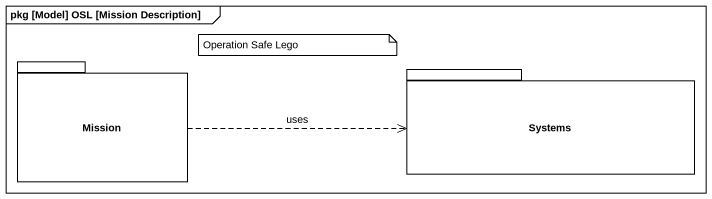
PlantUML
@startuml
mainframe pkg [Model] OSL [Mission Description]
package Mission {
}
package Systems {
}
Mission .right.> Systems : uses
note as N1
  Operation Safe Lego
end note
@enduml
